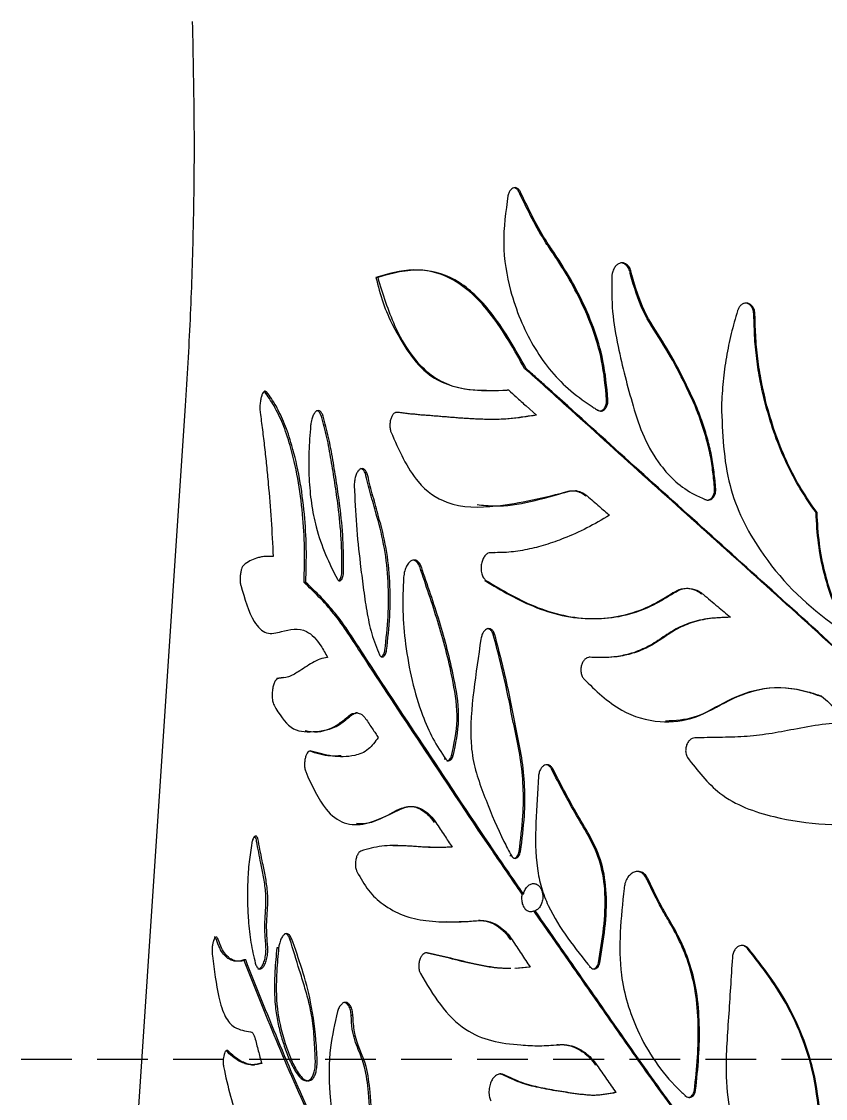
# Model space of a CAD drawing. Header units: millimetres. Extents: x 8 to 832, y 8 to 585.
# Drawn here: x 484.45 to 504.6, y 207.52 to 234.5 of the extents above; entities that cross this region are included whole.
import ezdxf

# ---------------------------------------------------------------- set-up
doc = ezdxf.new("R2010")
doc.units = ezdxf.units.MM
doc.linetypes.add('HIDDEN', pattern=[1.905, 1.27, -0.635])
doc.layers.add('HIDDEN', color=3, linetype='HIDDEN')
doc.layers.add('OUTLINE', color=7, linetype='Continuous', lineweight=25)

msp = doc.modelspace()

# ---------------------------------------------------------------- linework, layer by layer
at = {"layer": 'HIDDEN'}
msp.add_line((457.772, 208.512), (709.247, 208.512), dxfattribs=at)
at = {"layer": 'OUTLINE'}
for p, q in [((496.972, 230.189), (496.935, 230.189)), ((493.375, 228.093), (493.332, 228.093)), ((499.745, 228.16), (499.712, 228.16)), ((502.83, 227.161), (502.802, 227.161)), ((497.093, 225.813), (497.057, 225.813)), ((496.66, 225.267), (496.623, 225.267)), ((490.546, 225.222), (490.531, 225.231)), ((490.592, 225.222), (490.546, 225.222)), ((499.147, 225.025), (499.113, 225.025)), ((497.096, 224.871), (497.354, 224.64)), ((498.905, 224.758), (498.872, 224.758)), ((497.354, 224.64), (497.318, 224.64)), ((498.354, 222.745), (498.335, 222.745)), ((501.849, 222.791), (501.82, 222.791)), ((501.605, 222.517), (501.576, 222.517)), ((504.386, 222.2), (504.361, 222.2)), ((490.757, 221.096), (490.71, 221.096)), ((496.294, 221.199), (496.169, 221.195)), ((496.207, 221.195), (496.169, 221.195)), ((494.498, 220.75), (494.457, 220.75)), ((491.574, 220.452), (491.529, 220.452)), ((500.797, 220.189), (500.767, 220.189)), ((501.156, 220.302), (501.12, 220.302)), ((496.311, 219.141), (496.273, 219.141)), ((498.698, 218.576), (498.665, 218.576)), ((491.004, 218.073), (490.849, 218.048)), ((490.895, 218.048), (490.849, 218.048)), ((504.5, 217.601), (504.475, 217.601)), ((492.867, 217.18), (492.816, 217.18)), ((495.266, 216.105), (495.227, 216.105)), ((495.083, 216.022), (495.044, 216.022)), ((493.895, 214.749), (493.855, 214.749)), ((495.238, 213.821), (495.2, 213.821)), ((496.956, 213.714), (496.92, 213.714)), ((496.726, 213.602), (496.69, 213.602)), ((497.029, 212.645), (496.994, 212.645)), ((497.287, 212.223), (497.323, 212.223)), ((495.941, 211.98), (495.904, 211.98)), ((491.22, 211.516), (491.175, 211.516)), ((490.893, 211.299), (490.847, 211.299)), ((502.666, 211.282), (502.639, 211.282)), ((490.067, 210.997), (490.021, 210.997)), ((497.162, 210.81), (496.809, 210.777)), ((497.197, 210.81), (496.845, 210.777)), ((497.197, 210.81), (497.162, 210.81)), ((498.718, 210.801), (498.685, 210.801)), ((498.943, 210.923), (498.91, 210.923)), ((492.755, 209.598), (492.713, 209.598)), ((497.392, 208.845), (497.871, 208.869)), ((497.905, 208.869), (497.871, 208.869)), ((490.216, 208.368), (490.285, 208.368)), ((490.468, 208.4), (490.422, 208.4)), ((496.508, 208.116), (496.439, 208.134)), ((501.342, 207.729), (501.313, 207.729)), ((499.346, 207.671), (499.314, 207.671)), ((501.098, 207.582), (501.069, 207.582))]:
    msp.add_line(p, q, dxfattribs=at)
at = {"layer": 'OUTLINE', "flags": 128}
msp.add_lwpolyline([(488.552, 224.871), (487.285, 205.819), (486.766, 198.015), (486.111, 188.161)], dxfattribs=at)
at = {"layer": 'OUTLINE'}
for points, knots in [([(488.728, 234.501), (488.747, 233.618), (488.787, 231.852), (488.758, 229.362), (488.683, 227.035), (488.596, 225.592), (488.552, 224.871)], [0, 0, 0, 0, 0.274961, 0.550115, 0.775004, 1, 1, 1, 1]), ([(496.641, 230.139), (496.584, 229.739), (496.471, 228.937), (496.7, 227.596), (497.234, 226.325), (497.972, 225.397), (498.527, 225.009), (498.725, 224.871)], [0, 0, 0, 0, 0.18007, 0.361007, 0.607714, 0.860499, 1, 1, 1, 1]), ([(496.972, 230.189), (496.96, 230.217), (496.936, 230.273), (496.88, 230.326), (496.819, 230.345), (496.761, 230.332), (496.71, 230.291), (496.666, 230.226), (496.65, 230.169), (496.641, 230.139)], [0, 0, 0, 0, 0.1539121, 0.3082918, 0.4504283, 0.5819983, 0.7128233, 0.8497084, 1, 1, 1, 1]), ([(496.935, 230.189), (496.923, 230.217), (496.899, 230.272), (496.852, 230.321), (496.82, 230.328), (496.81, 230.33)], [0, 0, 0, 0, 0.405625, 0.81247, 1, 1, 1, 1]), ([(499.113, 225.025), (499.082, 225.355), (499.024, 225.984), (498.76, 226.846), (498.425, 227.613), (498.091, 228.197), (497.81, 228.64), (497.406, 229.218), (497.141, 229.764), (496.935, 230.189)], [0, 0, 0, 0, 0.161422, 0.308029, 0.454448, 0.60069, 0.673724, 0.746748, 1, 1, 1, 1]), ([(499.147, 225.025), (499.116, 225.355), (499.057, 225.985), (498.793, 226.848), (498.458, 227.617), (498.124, 228.201), (497.842, 228.645), (497.44, 229.221), (497.176, 229.766), (496.972, 230.189)], [0, 0, 0, 0, 0.1617006, 0.3085693, 0.4552501, 0.6017537, 0.674917, 0.7480715, 1, 1, 1, 1]), ([(497.057, 225.813), (496.794, 226.279), (496.265, 227.219), (495.278, 228.145), (494.236, 228.353), (493.641, 228.182), (493.332, 228.093)], [0, 0, 0, 0, 0.2633205, 0.5307637, 0.7569669, 1, 1, 1, 1]), ([(497.093, 225.813), (496.831, 226.278), (496.342, 227.142), (495.438, 228.061), (494.39, 228.373), (493.738, 228.193), (493.375, 228.093)], [0, 0, 0, 0, 0.2631691, 0.4890479, 0.7154835, 1, 1, 1, 1]), ([(499.745, 228.16), (499.736, 228.203), (499.72, 228.288), (499.657, 228.388), (499.576, 228.447), (499.492, 228.462), (499.412, 228.439), (499.342, 228.383), (499.285, 228.297), (499.252, 228.2), (499.245, 228.134), (499.242, 228.107)], [0, 0, 0, 0, 0.129797, 0.260016, 0.378766, 0.487341, 0.590051, 0.693323, 0.802525, 0.92025, 1, 1, 1, 1]), ([(499.712, 228.16), (499.704, 228.203), (499.687, 228.288), (499.624, 228.387), (499.547, 228.447), (499.493, 228.452), (499.469, 228.454)], [0, 0, 0, 0, 0.2746689, 0.5502281, 0.8018615, 1, 1, 1, 1]), ([(493.332, 228.093), (493.386, 227.875), (493.495, 227.433), (493.787, 226.813), (494.151, 226.166), (494.63, 225.63), (495.188, 225.364), (495.838, 225.241), (496.334, 225.257), (496.623, 225.267)], [0, 0, 0, 0, 0.108679, 0.220245, 0.373925, 0.532235, 0.66722, 0.806772, 1, 1, 1, 1]), ([(493.375, 228.093), (493.504, 227.676), (493.816, 226.671), (494.616, 225.544), (495.5, 225.264), (496.003, 225.27), (496.102, 225.271)], [0, 0, 0, 0, 0.252303, 0.608732, 0.923127, 1, 1, 1, 1]), ([(499.242, 228.107), (499.24, 227.814), (499.235, 227.221), (499.387, 226.391), (499.57, 225.609), (499.706, 225.117), (499.775, 224.871)], [0, 0, 0, 0, 0.259349, 0.525486, 0.762438, 1, 1, 1, 1]), ([(501.328, 224.874), (501.2, 225.154), (500.942, 225.715), (500.494, 226.498), (499.982, 227.229), (499.803, 227.847), (499.712, 228.16)], [0, 0, 0, 0, 0.248726, 0.499532, 0.746538, 1, 1, 1, 1]), ([(501.36, 224.871), (501.231, 225.151), (500.974, 225.713), (500.527, 226.497), (500.014, 227.229), (499.835, 227.847), (499.745, 228.16)], [0, 0, 0, 0, 0.248722, 0.499535, 0.746549, 1, 1, 1, 1]), ([(502.83, 227.161), (502.827, 227.197), (502.821, 227.27), (502.773, 227.363), (502.707, 227.427), (502.631, 227.453), (502.557, 227.447), (502.49, 227.411), (502.433, 227.351), (502.405, 227.294), (502.394, 227.261), (502.392, 227.257)], [0, 0, 0, 0, 0.140562, 0.281707, 0.413056, 0.531332, 0.642292, 0.750894, 0.863458, 0.983563, 1, 1, 1, 1]), ([(502.802, 227.161), (502.799, 227.197), (502.793, 227.27), (502.746, 227.364), (502.68, 227.425), (502.62, 227.451), (502.587, 227.447), (502.58, 227.446)], [0, 0, 0, 0, 0.248332, 0.497696, 0.730004, 0.939631, 1, 1, 1, 1]), ([(502.392, 227.257), (502.338, 227.067), (502.228, 226.685), (502.108, 226.093), (502.024, 225.486), (502.001, 225.077), (501.99, 224.871)], [0, 0, 0, 0, 0.24645, 0.493982, 0.746095, 1, 1, 1, 1]), ([(503.103, 224.874), (503.059, 225.057), (502.97, 225.422), (502.876, 225.988), (502.819, 226.57), (502.808, 226.963), (502.802, 227.161)], [0, 0, 0, 0, 0.246442, 0.494149, 0.74633, 1, 1, 1, 1]), ([(503.131, 224.871), (503.087, 225.054), (502.998, 225.42), (502.904, 225.987), (502.847, 226.569), (502.835, 226.963), (502.83, 227.161)], [0, 0, 0, 0, 0.246443, 0.494147, 0.746328, 1, 1, 1, 1]), ([(498.102, 224.874), (497.926, 225.033), (497.573, 225.35), (497.229, 225.658), (497.057, 225.813)], [0, 0, 0, 0, 0.499892, 1, 1, 1, 1]), ([(498.14, 224.871), (497.964, 225.03), (497.699, 225.269), (497.351, 225.58), (497.179, 225.735), (497.093, 225.813)], [0, 0, 0, 0, 0.499886, 0.74993, 1, 1, 1, 1]), ([(496.66, 225.267), (496.721, 225.211), (496.823, 225.117), (496.969, 224.985), (497.053, 224.909), (497.096, 224.871)], [0, 0, 0, 0, 0.4219368, 0.7109698, 1, 1, 1, 1]), ([(490.592, 225.222), (490.582, 225.231), (490.56, 225.25), (490.524, 225.233), (490.49, 225.187), (490.46, 225.111), (490.437, 225.01), (490.427, 224.925), (490.425, 224.878), (490.425, 224.871)], [0, 0, 0, 0, 0.1528863, 0.3062278, 0.4559439, 0.6135769, 0.7833463, 0.9671427, 1, 1, 1, 1]), ([(490.779, 224.874), (490.741, 224.936), (490.663, 225.06), (490.585, 225.168), (490.546, 225.222)], [0, 0, 0, 0, 0.499313, 1, 1, 1, 1]), ([(490.828, 224.871), (490.789, 224.933), (490.711, 225.059), (490.632, 225.168), (490.592, 225.222)], [0, 0, 0, 0, 0.499286, 1, 1, 1, 1]), ([(499.088, 224.874), (499.093, 224.888), (499.103, 224.916), (499.113, 224.967), (499.113, 225.004), (499.113, 225.025)], [0, 0, 0, 0, 0.290192, 0.589007, 1, 1, 1, 1]), ([(499.12, 224.871), (499.125, 224.885), (499.135, 224.913), (499.146, 224.965), (499.146, 225.003), (499.147, 225.025)], [0, 0, 0, 0, 0.282924, 0.574273, 1, 1, 1, 1]), ([(490.425, 224.871), (490.424, 224.847), (490.423, 224.799), (490.427, 224.745), (490.43, 224.716), (490.431, 224.709)], [0, 0, 0, 0, 0.419686, 0.85598, 1, 1, 1, 1]), ([(491.529, 220.452), (491.537, 220.739), (491.554, 221.319), (491.5, 222.199), (491.383, 223.078), (491.204, 223.83), (491, 224.446), (490.854, 224.73), (490.779, 224.874)], [0, 0, 0, 0, 0.162878, 0.329406, 0.514768, 0.706728, 0.851451, 1, 1, 1, 1]), ([(491.574, 220.452), (491.582, 220.739), (491.599, 221.319), (491.545, 222.199), (491.428, 223.079), (491.249, 223.831), (491.046, 224.445), (490.901, 224.728), (490.828, 224.871)], [0, 0, 0, 0, 0.1631547, 0.3299521, 0.5158867, 0.7084513, 0.8523504, 1, 1, 1, 1]), ([(492.008, 224.616), (491.996, 224.647), (491.972, 224.71), (491.919, 224.756), (491.862, 224.759), (491.807, 224.719), (491.759, 224.644), (491.719, 224.534), (491.701, 224.439), (491.695, 224.384), (491.694, 224.377)], [0, 0, 0, 0, 0.141692, 0.283861, 0.419757, 0.546416, 0.682953, 0.820005, 0.977381, 1, 1, 1, 1]), ([(491.964, 224.616), (491.951, 224.647), (491.927, 224.708), (491.882, 224.754), (491.853, 224.751), (491.843, 224.751)], [0, 0, 0, 0, 0.399828, 0.800985, 1, 1, 1, 1]), ([(520.273, 204.1), (520.258, 204.118), (519.397, 205.177), (516.505, 207.996), (511.637, 212.464), (506.495, 217.319), (501.887, 221.463), (499.371, 223.73), (498.102, 224.874)], [0, 0, 0, 0, 0.002136, 0.125581, 0.371571, 0.617597, 0.807046, 1, 1, 1, 1]), ([(522.765, 201.035), (521.937, 202.092), (520.282, 204.205), (516.539, 208.031), (511.63, 212.462), (506.51, 217.328), (501.912, 221.466), (499.405, 223.729), (498.14, 224.871)], [0, 0, 0, 0, 0.110171, 0.220382, 0.439998, 0.659647, 0.828272, 1, 1, 1, 1]), ([(498.725, 224.871), (498.755, 224.852), (498.815, 224.814), (498.875, 224.777), (498.905, 224.758)], [0, 0, 0, 0, 0.499995, 1, 1, 1, 1]), ([(498.905, 224.758), (498.922, 224.752), (498.956, 224.738), (499.012, 224.748), (499.062, 224.78), (499.098, 224.825), (499.114, 224.859), (499.12, 224.871)], [0, 0, 0, 0, 0.218115, 0.436467, 0.650646, 0.871065, 1, 1, 1, 1]), ([(498.942, 224.746), (498.954, 224.747), (498.984, 224.749), (499.029, 224.781), (499.066, 224.826), (499.082, 224.861), (499.088, 224.874)], [0, 0, 0, 0, 0.20251, 0.500771, 0.807511, 1, 1, 1, 1]), ([(499.775, 224.871), (499.858, 224.606), (500.029, 224.068), (500.407, 223.435), (500.837, 222.949), (501.238, 222.681), (501.507, 222.561), (501.605, 222.517)], [0, 0, 0, 0, 0.249382, 0.50761, 0.693883, 0.887548, 1, 1, 1, 1]), ([(501.82, 222.791), (501.807, 222.933), (501.78, 223.217), (501.716, 223.641), (501.614, 224.055), (501.487, 224.469), (501.382, 224.737), (501.328, 224.874)], [0, 0, 0, 0, 0.194743, 0.390021, 0.588508, 0.788259, 1, 1, 1, 1]), ([(501.849, 222.791), (501.836, 222.933), (501.809, 223.217), (501.745, 223.641), (501.644, 224.055), (501.517, 224.468), (501.413, 224.734), (501.36, 224.871)], [0, 0, 0, 0, 0.19511, 0.390759, 0.589612, 0.789729, 1, 1, 1, 1]), ([(501.99, 224.871), (502.015, 224.189), (502.063, 222.871), (503.041, 220.946), (504.193, 219.8), (505.054, 219.223), (505.216, 219.114)], [0, 0, 0, 0, 0.274945, 0.530984, 0.911769, 1, 1, 1, 1]), ([(504.361, 222.2), (504.225, 222.394), (503.951, 222.786), (503.611, 223.437), (503.319, 224.132), (503.175, 224.626), (503.103, 224.874)], [0, 0, 0, 0, 0.244925, 0.491575, 0.744582, 1, 1, 1, 1]), ([(504.386, 222.2), (504.25, 222.394), (503.977, 222.785), (503.638, 223.436), (503.346, 224.129), (503.203, 224.623), (503.131, 224.871)], [0, 0, 0, 0, 0.244945, 0.491605, 0.744603, 1, 1, 1, 1]), ([(490.431, 224.709), (490.45, 224.565), (490.488, 224.275), (490.541, 223.831), (490.59, 223.379), (490.647, 222.779), (490.709, 222.022), (490.741, 221.405), (490.757, 221.096)], [0, 0, 0, 0, 0.127069, 0.254276, 0.381344, 0.508546, 0.753804, 1, 1, 1, 1]), ([(492.479, 220.706), (492.478, 220.985), (492.475, 221.55), (492.396, 222.291), (492.303, 222.946), (492.209, 223.521), (492.108, 224.095), (492.012, 224.441), (491.964, 224.616)], [0, 0, 0, 0, 0.197919, 0.400487, 0.548904, 0.697649, 0.847982, 1, 1, 1, 1]), ([(492.522, 220.706), (492.521, 220.985), (492.519, 221.55), (492.44, 222.291), (492.347, 222.946), (492.253, 223.521), (492.152, 224.095), (492.056, 224.441), (492.008, 224.616)], [0, 0, 0, 0, 0.197964, 0.400565, 0.548966, 0.697693, 0.848006, 1, 1, 1, 1]), ([(493.86, 224.711), (493.843, 224.71), (493.811, 224.709), (493.764, 224.669), (493.724, 224.605), (493.694, 224.519), (493.679, 224.418), (493.68, 224.312), (493.697, 224.251), (493.705, 224.222)], [0, 0, 0, 0, 0.130383, 0.26069, 0.393821, 0.535073, 0.68763, 0.848136, 1, 1, 1, 1]), ([(497.318, 224.64), (497.089, 224.603), (496.629, 224.529), (495.992, 224.532), (495.4, 224.565), (494.852, 224.615), (494.321, 224.652), (493.986, 224.692), (493.818, 224.711)], [0, 0, 0, 0, 0.178101, 0.357508, 0.517728, 0.678151, 0.839001, 1, 1, 1, 1]), ([(497.354, 224.64), (497.125, 224.603), (496.665, 224.529), (496.029, 224.532), (495.438, 224.565), (494.891, 224.616), (494.362, 224.652), (494.027, 224.692), (493.86, 224.711)], [0, 0, 0, 0, 0.1783825, 0.358079, 0.5181568, 0.678438, 0.839145, 1, 1, 1, 1]), ([(491.694, 224.377), (491.677, 224.158), (491.642, 223.714), (491.649, 223.056), (491.706, 222.417), (491.839, 221.767), (492.06, 221.133), (492.263, 220.734), (492.365, 220.533)], [0, 0, 0, 0, 0.145552, 0.295141, 0.440815, 0.591966, 0.793825, 1, 1, 1, 1]), ([(493.705, 224.222), (493.907, 223.764), (494.26, 222.964), (495.201, 222.311), (496.484, 222.324), (497.562, 222.584), (498.185, 222.735)], [0, 0, 0, 0, 0.233901, 0.408679, 0.658233, 1, 1, 1, 1]), ([(493.125, 223.123), (493.115, 223.157), (493.094, 223.224), (493.043, 223.287), (492.986, 223.308), (492.929, 223.29), (492.877, 223.238), (492.833, 223.155), (492.801, 223.046), (492.788, 222.945), (492.788, 222.885), (492.788, 222.867)], [0, 0, 0, 0, 0.124115, 0.248647, 0.363066, 0.471558, 0.579634, 0.692692, 0.814469, 0.944647, 1, 1, 1, 1]), ([(493.082, 223.123), (493.072, 223.157), (493.051, 223.225), (493, 223.283), (492.961, 223.308), (492.942, 223.302), (492.942, 223.302)], [0, 0, 0, 0, 0.341434, 0.683978, 0.999123, 1, 1, 1, 1]), ([(493.556, 218.752), (493.588, 219.034), (493.652, 219.607), (493.652, 220.472), (493.559, 221.325), (493.384, 222.018), (493.212, 222.606), (493.125, 222.951), (493.082, 223.123)], [0, 0, 0, 0, 0.180995, 0.36677, 0.551893, 0.744609, 0.872305, 1, 1, 1, 1]), ([(493.598, 218.752), (493.629, 219.034), (493.693, 219.607), (493.694, 220.473), (493.601, 221.326), (493.425, 222.019), (493.255, 222.607), (493.168, 222.951), (493.125, 223.123)], [0, 0, 0, 0, 0.181031, 0.366826, 0.552269, 0.745318, 0.872659, 1, 1, 1, 1]), ([(492.788, 222.867), (492.803, 222.54), (492.832, 221.884), (492.923, 221.046), (493.01, 220.328), (493.097, 219.733), (493.215, 219.144), (493.35, 218.808), (493.419, 218.638)], [0, 0, 0, 0, 0.217957, 0.437468, 0.575596, 0.713919, 0.854958, 1, 1, 1, 1]), ([(495.865, 222.399), (496.012, 222.384), (496.717, 222.31), (497.517, 222.547), (498.15, 222.735)], [0, 0, 0, 0, 0.2081771, 1, 1, 1, 1]), ([(498.15, 222.735), (498.171, 222.739), (498.214, 222.748), (498.292, 222.75), (498.382, 222.736), (498.488, 222.695), (498.553, 222.645), (498.588, 222.619)], [0, 0, 0, 0, 0.139617, 0.280745, 0.505625, 0.736967, 1, 1, 1, 1]), ([(498.185, 222.735), (498.206, 222.739), (498.249, 222.748), (498.326, 222.75), (498.417, 222.736), (498.522, 222.695), (498.587, 222.645), (498.622, 222.619)], [0, 0, 0, 0, 0.139823, 0.281168, 0.505697, 0.736679, 1, 1, 1, 1]), ([(498.622, 222.619), (498.674, 222.574), (498.777, 222.484), (498.923, 222.358), (499.059, 222.241), (499.144, 222.169), (499.186, 222.133)], [0, 0, 0, 0, 0.277962, 0.555929, 0.777959, 1, 1, 1, 1]), ([(501.605, 222.517), (501.625, 222.513), (501.664, 222.505), (501.724, 222.524), (501.777, 222.565), (501.818, 222.626), (501.847, 222.704), (501.848, 222.762), (501.849, 222.791)], [0, 0, 0, 0, 0.157367, 0.314845, 0.470732, 0.633312, 0.808507, 1, 1, 1, 1]), ([(501.641, 222.512), (501.659, 222.516), (501.697, 222.524), (501.748, 222.566), (501.79, 222.626), (501.818, 222.705), (501.819, 222.762), (501.82, 222.791)], [0, 0, 0, 0, 0.170918, 0.360137, 0.557326, 0.769533, 1, 1, 1, 1]), ([(499.186, 222.133), (498.996, 222.023), (498.617, 221.804), (498.08, 221.564), (497.58, 221.386), (497.118, 221.268), (496.657, 221.196), (496.357, 221.196), (496.207, 221.195)], [0, 0, 0, 0, 0.188394, 0.378026, 0.531116, 0.685051, 0.841941, 1, 1, 1, 1]), ([(505.193, 219.114), (505.127, 219.237), (504.994, 219.482), (504.824, 219.869), (504.678, 220.269), (504.532, 220.785), (504.404, 221.427), (504.375, 221.941), (504.361, 222.2)], [0, 0, 0, 0, 0.132531, 0.265603, 0.398164, 0.531451, 0.763907, 1, 1, 1, 1]), ([(505.216, 219.114), (505.15, 219.237), (505.018, 219.483), (504.848, 219.869), (504.702, 220.27), (504.556, 220.785), (504.429, 221.428), (504.4, 221.941), (504.386, 222.2)], [0, 0, 0, 0, 0.132555, 0.265652, 0.398242, 0.531553, 0.763964, 1, 1, 1, 1]), ([(490.757, 221.096), (490.721, 221.099), (490.649, 221.106), (490.544, 221.101), (490.44, 221.086), (490.316, 221.053), (490.174, 220.994), (490.069, 220.922), (490.017, 220.886)], [0, 0, 0, 0, 0.136681, 0.273586, 0.41027, 0.547188, 0.773058, 1, 1, 1, 1]), ([(490.71, 221.096), (490.675, 221.1), (490.633, 221.105), (490.592, 221.103), (490.587, 221.103)], [0, 0, 0, 0, 0.862141, 1, 1, 1, 1]), ([(494.498, 220.75), (494.485, 220.795), (494.461, 220.885), (494.394, 220.976), (494.315, 221.018), (494.235, 221.008), (494.16, 220.955), (494.096, 220.864), (494.045, 220.735), (494.031, 220.633), (494.024, 220.579)], [0, 0, 0, 0, 0.132334, 0.265051, 0.387759, 0.503072, 0.616133, 0.732982, 0.857472, 1, 1, 1, 1]), ([(494.457, 220.75), (494.445, 220.795), (494.421, 220.884), (494.356, 220.976), (494.304, 220.996), (494.28, 221.006)], [0, 0, 0, 0, 0.353017, 0.707019, 1, 1, 1, 1]), ([(496.207, 221.195), (496.184, 221.192), (496.137, 221.187), (496.072, 221.134), (496.018, 221.055), (495.979, 220.948), (495.962, 220.825), (495.972, 220.697), (496.009, 220.586), (496.055, 220.527), (496.083, 220.506), (496.089, 220.502)], [0, 0, 0, 0, 0.10889, 0.217688, 0.32938, 0.449074, 0.577672, 0.711665, 0.845549, 0.971073, 1, 1, 1, 1]), ([(490.017, 220.886), (490.007, 220.875), (489.987, 220.853), (489.961, 220.785), (489.94, 220.698), (489.928, 220.596), (489.927, 220.49), (489.935, 220.419), (489.942, 220.387), (489.943, 220.383)], [0, 0, 0, 0, 0.149539, 0.298833, 0.455178, 0.621242, 0.795171, 0.970497, 1, 1, 1, 1]), ([(492.365, 220.533), (492.373, 220.521), (492.388, 220.498), (492.417, 220.488), (492.447, 220.497), (492.474, 220.525), (492.498, 220.57), (492.515, 220.629), (492.521, 220.677), (492.522, 220.703), (492.522, 220.706)], [0, 0, 0, 0, 0.13724, 0.27468, 0.407713, 0.539424, 0.676275, 0.821608, 0.97994, 1, 1, 1, 1]), ([(492.398, 220.499), (492.4, 220.499), (492.411, 220.502), (492.431, 220.527), (492.455, 220.57), (492.472, 220.63), (492.478, 220.677), (492.479, 220.703), (492.479, 220.706)], [0, 0, 0, 0, 0.036987, 0.251829, 0.4749, 0.711522, 0.968979, 1, 1, 1, 1]), ([(495.227, 216.105), (495.291, 216.406), (495.422, 217.026), (495.242, 218.161), (494.922, 219.404), (494.613, 220.299), (494.457, 220.75)], [0, 0, 0, 0, 0.179307, 0.368892, 0.68199, 1, 1, 1, 1]), ([(495.266, 216.105), (495.33, 216.407), (495.461, 217.027), (495.281, 218.162), (494.962, 219.405), (494.653, 220.299), (494.498, 220.75)], [0, 0, 0, 0, 0.179599, 0.369321, 0.682219, 1, 1, 1, 1]), ([(496.994, 212.645), (496.742, 213.011), (495.861, 214.289), (494.503, 216.344), (493.207, 218.285), (492.276, 219.741), (491.78, 220.213), (491.529, 220.452)], [0, 0, 0, 0, 0.124335, 0.4341955, 0.7137088, 0.8552558, 1, 1, 1, 1]), ([(497.029, 212.645), (496.776, 213.014), (495.894, 214.296), (494.538, 216.352), (493.245, 218.291), (492.318, 219.742), (491.824, 220.214), (491.574, 220.452)], [0, 0, 0, 0, 0.125342, 0.435517, 0.714379, 0.855593, 1, 1, 1, 1]), ([(494.024, 220.579), (494.012, 220.298), (493.989, 219.73), (494.07, 218.858), (494.225, 217.972), (494.462, 217.182), (494.748, 216.521), (494.971, 216.19), (495.083, 216.022)], [0, 0, 0, 0, 0.161171, 0.325924, 0.514647, 0.70803, 0.852517, 1, 1, 1, 1]), ([(496.051, 220.502), (496.476, 220.25), (497.328, 219.743), (498.784, 219.434), (499.994, 219.708), (500.604, 220.088), (500.767, 220.189)], [0, 0, 0, 0, 0.3116984, 0.6253786, 0.9005048, 1, 1, 1, 1]), ([(496.089, 220.502), (496.512, 220.25), (497.362, 219.745), (498.813, 219.434), (500.021, 219.706), (500.633, 220.086), (500.797, 220.189)], [0, 0, 0, 0, 0.311163, 0.624298, 0.899036, 1, 1, 1, 1]), ([(489.943, 220.383), (490.042, 220.045), (490.203, 219.494), (490.583, 219.121), (491.03, 219.233), (491.52, 219.361), (491.909, 218.959), (492.065, 218.673), (492.119, 218.573)], [0, 0, 0, 0, 0.238817, 0.389823, 0.541685, 0.777881, 0.922286, 1, 1, 1, 1]), ([(500.767, 220.189), (500.84, 220.229), (500.988, 220.309), (501.23, 220.306), (501.4, 220.233), (501.482, 220.169), (501.5, 220.155)], [0, 0, 0, 0, 0.3073633, 0.6150214, 0.9175225, 1, 1, 1, 1]), ([(500.797, 220.189), (500.871, 220.229), (501.018, 220.309), (501.259, 220.306), (501.429, 220.234), (501.511, 220.169), (501.529, 220.155)], [0, 0, 0, 0, 0.306943, 0.61419, 0.916194, 1, 1, 1, 1]), ([(501.529, 220.155), (501.59, 220.103), (501.712, 220), (501.888, 219.852), (502.055, 219.711), (502.161, 219.622), (502.214, 219.577)], [0, 0, 0, 0, 0.269233, 0.538464, 0.769227, 1, 1, 1, 1]), ([(502.186, 219.577), (502.02, 219.572), (501.687, 219.561), (501.223, 219.461), (500.806, 219.273), (500.443, 219.019), (500.074, 218.792), (499.686, 218.651), (499.211, 218.556), (498.874, 218.568), (498.665, 218.576)], [0, 0, 0, 0, 0.131118, 0.262464, 0.373661, 0.484547, 0.59549, 0.70662, 0.817646, 1, 1, 1, 1]), ([(502.214, 219.577), (502.048, 219.572), (501.715, 219.561), (501.251, 219.46), (500.834, 219.272), (500.473, 219.018), (500.104, 218.791), (499.716, 218.651), (499.242, 218.556), (498.907, 218.568), (498.698, 218.576)], [0, 0, 0, 0, 0.131309, 0.262847, 0.374105, 0.485047, 0.596054, 0.707244, 0.818329, 1, 1, 1, 1]), ([(496.311, 219.141), (496.3, 219.169), (496.279, 219.225), (496.225, 219.278), (496.165, 219.299), (496.105, 219.286), (496.05, 219.245), (496.004, 219.179), (495.975, 219.103), (495.966, 219.05), (495.963, 219.029)], [0, 0, 0, 0, 0.137801, 0.275899, 0.406248, 0.528855, 0.650128, 0.775477, 0.910724, 1, 1, 1, 1]), ([(496.273, 219.141), (496.263, 219.169), (496.241, 219.225), (496.188, 219.276), (496.145, 219.298), (496.123, 219.293), (496.122, 219.292)], [0, 0, 0, 0, 0.332121, 0.664938, 0.979495, 1, 1, 1, 1]), ([(496.92, 213.714), (496.958, 214.01), (497.059, 214.791), (497.011, 215.828), (496.84, 216.619), (496.726, 217.181), (496.571, 218), (496.394, 218.68), (496.273, 219.141)], [0, 0, 0, 0, 0.157264, 0.41521, 0.541665, 0.604865, 0.731266, 1, 1, 1, 1]), ([(496.956, 213.714), (496.994, 214.01), (497.095, 214.791), (497.047, 215.83), (496.876, 216.623), (496.762, 217.186), (496.608, 218.004), (496.431, 218.682), (496.311, 219.141)], [0, 0, 0, 0, 0.1572853, 0.4156546, 0.5423916, 0.6057321, 0.7324154, 1, 1, 1, 1]), ([(495.963, 219.029), (495.899, 218.602), (495.771, 217.744), (495.667, 216.644), (495.793, 215.808), (495.954, 215.354), (496.191, 214.732), (496.426, 214.166), (496.662, 213.722), (496.726, 213.602)], [0, 0, 0, 0, 0.218794, 0.43903, 0.546599, 0.653763, 0.707119, 0.920731, 1, 1, 1, 1]), ([(492.119, 218.573), (492.055, 218.562), (491.926, 218.539), (491.74, 218.442), (491.559, 218.326), (491.359, 218.193), (491.134, 218.065), (490.975, 218.054), (490.895, 218.048)], [0, 0, 0, 0, 0.144958, 0.292158, 0.436764, 0.581392, 0.788461, 1, 1, 1, 1]), ([(493.419, 218.638), (493.427, 218.624), (493.443, 218.597), (493.476, 218.58), (493.51, 218.585), (493.542, 218.609), (493.569, 218.65), (493.588, 218.7), (493.595, 218.736), (493.598, 218.752)], [0, 0, 0, 0, 0.151764, 0.303891, 0.44763, 0.587303, 0.73152, 0.884172, 1, 1, 1, 1]), ([(493.482, 218.599), (493.488, 218.602), (493.505, 218.613), (493.528, 218.651), (493.547, 218.7), (493.553, 218.736), (493.556, 218.752)], [0, 0, 0, 0, 0.157632, 0.453022, 0.765364, 1, 1, 1, 1]), ([(498.698, 218.576), (498.676, 218.574), (498.631, 218.571), (498.568, 218.529), (498.516, 218.463), (498.479, 218.376), (498.463, 218.273), (498.472, 218.168), (498.5, 218.089), (498.526, 218.052), (498.534, 218.041)], [0, 0, 0, 0, 0.122352, 0.244638, 0.369487, 0.500815, 0.640516, 0.786132, 0.933175, 1, 1, 1, 1]), ([(490.895, 218.048), (490.88, 218.045), (490.851, 218.04), (490.808, 217.987), (490.771, 217.906), (490.742, 217.797), (490.728, 217.672), (490.73, 217.545), (490.748, 217.44), (490.769, 217.394), (490.777, 217.374)], [0, 0, 0, 0, 0.11504, 0.229783, 0.352992, 0.484858, 0.617111, 0.758356, 0.899435, 1, 1, 1, 1]), ([(498.534, 218.041), (498.837, 217.746), (499.393, 217.202), (500.394, 216.906), (501.346, 217.01), (502.168, 217.521), (503.11, 217.872), (503.923, 217.802), (504.387, 217.641), (504.5, 217.601)], [0, 0, 0, 0, 0.196878, 0.362374, 0.503379, 0.643398, 0.783651, 0.947076, 1, 1, 1, 1]), ([(500.591, 216.986), (500.832, 216.997), (501.369, 217.021), (502.143, 217.529), (503.088, 217.871), (503.901, 217.801), (504.363, 217.64), (504.475, 217.601)], [0, 0, 0, 0, 0.187753, 0.417284, 0.647237, 0.914428, 1, 1, 1, 1]), ([(504.5, 217.601), (504.564, 217.544), (504.692, 217.431), (504.878, 217.264), (505.058, 217.101), (505.174, 216.995), (505.232, 216.942)], [0, 0, 0, 0, 0.261792, 0.523582, 0.761786, 1, 1, 1, 1]), ([(490.777, 217.374), (490.91, 217.156), (491.177, 216.715), (491.765, 216.699), (492.279, 216.761), (492.585, 217.017), (492.668, 217.086)], [0, 0, 0, 0, 0.283371, 0.570954, 0.882895, 1, 1, 1, 1]), ([(492.625, 217.086), (492.665, 217.122), (492.73, 217.179), (492.798, 217.172), (492.824, 217.17)], [0, 0, 0, 0, 0.621584, 1, 1, 1, 1]), ([(492.668, 217.086), (492.708, 217.119), (492.788, 217.185), (492.916, 217.183), (493.012, 217.121), (493.059, 217.057), (493.074, 217.037)], [0, 0, 0, 0, 0.291724, 0.583834, 0.869583, 1, 1, 1, 1]), ([(491.558, 216.745), (491.609, 216.733), (491.858, 216.674), (492.237, 216.766), (492.542, 217.018), (492.625, 217.086)], [0, 0, 0, 0, 0.156949, 0.770869, 1, 1, 1, 1]), ([(493.074, 217.037), (493.103, 216.995), (493.16, 216.909), (493.241, 216.788), (493.318, 216.674), (493.367, 216.602), (493.391, 216.566)], [0, 0, 0, 0, 0.272609, 0.545212, 0.772604, 1, 1, 1, 1]), ([(505.232, 216.942), (504.992, 216.93), (504.51, 216.907), (503.829, 216.773), (503.178, 216.649), (502.553, 216.579), (501.935, 216.567), (501.529, 216.561), (501.327, 216.557)], [0, 0, 0, 0, 0.176935, 0.355563, 0.515524, 0.675956, 0.837889, 1, 1, 1, 1]), ([(493.391, 216.566), (493.311, 216.46), (493.129, 216.218), (492.715, 216.073), (492.226, 216.08), (491.884, 216.178), (491.71, 216.227)], [0, 0, 0, 0, 0.150178, 0.343273, 0.667887, 1, 1, 1, 1]), ([(501.327, 216.557), (501.302, 216.554), (501.253, 216.546), (501.187, 216.497), (501.134, 216.426), (501.099, 216.334), (501.089, 216.23), (501.103, 216.136), (501.128, 216.086), (501.137, 216.066)], [0, 0, 0, 0, 0.137564, 0.274958, 0.417281, 0.567736, 0.726751, 0.890971, 1, 1, 1, 1]), ([(491.71, 216.227), (491.696, 216.229), (491.669, 216.233), (491.627, 216.2), (491.59, 216.143), (491.561, 216.061), (491.543, 215.963), (491.54, 215.857), (491.551, 215.77), (491.566, 215.727), (491.571, 215.712)], [0, 0, 0, 0, 0.1202287, 0.2403958, 0.3630082, 0.4916894, 0.6276833, 0.770478, 0.9164804, 1, 1, 1, 1]), ([(492.457, 216.109), (492.369, 216.104), (492.087, 216.086), (491.837, 216.17), (491.666, 216.227)], [0, 0, 0, 0, 0.312913, 1, 1, 1, 1]), ([(495.083, 216.022), (495.094, 216.011), (495.114, 215.989), (495.152, 215.98), (495.19, 215.991), (495.225, 216.022), (495.25, 216.062), (495.261, 216.093), (495.266, 216.105)], [0, 0, 0, 0, 0.177936, 0.356116, 0.529112, 0.701199, 0.878602, 1, 1, 1, 1]), ([(495.11, 215.985), (495.111, 215.984), (495.125, 215.98), (495.152, 215.993), (495.186, 216.021), (495.212, 216.062), (495.223, 216.093), (495.227, 216.105)], [0, 0, 0, 0, 0.027946, 0.289765, 0.550205, 0.81851, 1, 1, 1, 1]), ([(497.765, 215.779), (497.75, 215.802), (497.72, 215.848), (497.656, 215.883), (497.59, 215.886), (497.527, 215.857), (497.472, 215.801), (497.43, 215.722), (497.41, 215.647), (497.406, 215.6), (497.404, 215.587)], [0, 0, 0, 0, 0.1385074, 0.2773059, 0.4088388, 0.5352905, 0.6639317, 0.7984988, 0.9437061, 1, 1, 1, 1]), ([(497.73, 215.779), (497.715, 215.802), (497.685, 215.847), (497.631, 215.881), (497.597, 215.88), (497.586, 215.879)], [0, 0, 0, 0, 0.4018, 0.80446, 1, 1, 1, 1]), ([(501.137, 216.066), (501.391, 215.74), (501.967, 214.999), (503.633, 214.416), (505.44, 214.302), (506.765, 214.564), (507.191, 214.648)], [0, 0, 0, 0, 0.182413, 0.414121, 0.811666, 1, 1, 1, 1]), ([(491.571, 215.712), (491.725, 215.365), (491.982, 214.788), (492.526, 214.366), (493.151, 214.377), (493.618, 214.61), (493.895, 214.749)], [0, 0, 0, 0, 0.303489, 0.504556, 0.705194, 1, 1, 1, 1]), ([(497.404, 215.587), (497.379, 215.205), (497.328, 214.437), (497.325, 213.49), (497.466, 212.794), (497.708, 212.19), (498.13, 211.523), (498.521, 211.043), (498.718, 210.801)], [0, 0, 0, 0, 0.207418, 0.416777, 0.508509, 0.603861, 0.800299, 1, 1, 1, 1]), ([(498.91, 210.923), (499.005, 211.503), (499.142, 212.345), (498.946, 213.669), (498.334, 214.611), (497.932, 215.388), (497.73, 215.779)], [0, 0, 0, 0, 0.317344, 0.459931, 0.728682, 1, 1, 1, 1]), ([(498.943, 210.923), (499.037, 211.503), (499.175, 212.344), (498.979, 213.668), (498.368, 214.611), (497.967, 215.388), (497.765, 215.779)], [0, 0, 0, 0, 0.317252, 0.460008, 0.728721, 1, 1, 1, 1]), ([(492.843, 214.418), (492.905, 214.413), (493.226, 214.39), (493.574, 214.589), (493.855, 214.749)], [0, 0, 0, 0, 0.1928225, 1, 1, 1, 1]), ([(493.855, 214.749), (493.96, 214.792), (494.17, 214.877), (494.49, 214.773), (494.691, 214.586), (494.782, 214.454), (494.794, 214.437)], [0, 0, 0, 0, 0.3174, 0.63494, 0.951221, 1, 1, 1, 1]), ([(493.895, 214.749), (494, 214.792), (494.209, 214.877), (494.529, 214.774), (494.729, 214.587), (494.821, 214.455), (494.833, 214.437)], [0, 0, 0, 0, 0.3168874, 0.6339164, 0.9496819, 1, 1, 1, 1]), ([(494.833, 214.437), (494.869, 214.383), (494.941, 214.274), (495.044, 214.117), (495.143, 213.967), (495.207, 213.87), (495.238, 213.821)], [0, 0, 0, 0, 0.2667586, 0.5335139, 0.7667499, 1, 1, 1, 1]), ([(490.388, 213.965), (490.384, 213.989), (490.375, 214.037), (490.35, 214.083), (490.321, 214.102), (490.291, 214.092), (490.263, 214.058), (490.238, 214.002), (490.226, 213.951), (490.22, 213.924)], [0, 0, 0, 0, 0.150117, 0.300581, 0.441841, 0.574684, 0.706681, 0.842342, 1, 1, 1, 1]), ([(490.342, 213.965), (490.338, 213.989), (490.329, 214.036), (490.311, 214.075), (490.299, 214.082), (490.297, 214.083)], [0, 0, 0, 0, 0.458663, 0.918334, 1, 1, 1, 1]), ([(490.572, 211.363), (490.562, 211.485), (490.544, 211.698), (490.548, 212.019), (490.571, 212.278), (490.578, 212.511), (490.568, 212.71), (490.546, 212.899), (490.517, 213.079), (490.483, 213.251), (490.42, 213.54), (490.376, 213.782), (490.342, 213.965)], [0, 0, 0, 0, 0.1364397, 0.2376781, 0.3385623, 0.4108296, 0.4831407, 0.5553504, 0.627485, 0.69958, 0.7716519, 1, 1, 1, 1]), ([(490.617, 211.363), (490.607, 211.485), (490.59, 211.699), (490.594, 212.02), (490.617, 212.28), (490.624, 212.513), (490.614, 212.711), (490.592, 212.9), (490.563, 213.079), (490.529, 213.252), (490.465, 213.541), (490.422, 213.782), (490.388, 213.965)], [0, 0, 0, 0, 0.1366287, 0.2381994, 0.3394098, 0.4115879, 0.4838024, 0.5559194, 0.6279611, 0.6999606, 0.771942, 1, 1, 1, 1]), ([(490.22, 213.924), (490.196, 213.766), (490.147, 213.445), (490.114, 212.95), (490.108, 212.458), (490.133, 211.947), (490.192, 211.416), (490.269, 211.083), (490.308, 210.914)], [0, 0, 0, 0, 0.1514823, 0.3077787, 0.4590984, 0.613783, 0.804066, 1, 1, 1, 1]), ([(492.955, 213.721), (492.938, 213.711), (492.905, 213.691), (492.863, 213.624), (492.832, 213.539), (492.815, 213.437), (492.817, 213.332), (492.833, 213.254), (492.849, 213.217), (492.854, 213.207)], [0, 0, 0, 0, 0.146825, 0.293502, 0.444622, 0.602732, 0.767639, 0.933819, 1, 1, 1, 1]), ([(495.238, 213.821), (495.132, 213.816), (494.921, 213.806), (494.509, 213.821), (494.025, 213.857), (493.471, 213.87), (493.128, 213.771), (492.955, 213.721)], [0, 0, 0, 0, 0.1291011, 0.2584842, 0.5166054, 0.7568768, 1, 1, 1, 1]), ([(495.2, 213.821), (495.094, 213.816), (494.882, 213.806), (494.471, 213.819), (494.093, 213.859), (493.828, 213.851), (493.755, 213.849)], [0, 0, 0, 0, 0.209674, 0.419804, 0.839022, 1, 1, 1, 1]), ([(496.726, 213.602), (496.736, 213.587), (496.757, 213.558), (496.798, 213.537), (496.841, 213.538), (496.882, 213.56), (496.917, 213.599), (496.944, 213.652), (496.952, 213.693), (496.956, 213.714)], [0, 0, 0, 0, 0.146955, 0.294184, 0.434523, 0.57044, 0.709167, 0.854071, 1, 1, 1, 1]), ([(496.78, 213.541), (496.789, 213.541), (496.811, 213.539), (496.846, 213.56), (496.881, 213.599), (496.908, 213.652), (496.916, 213.693), (496.92, 213.714)], [0, 0, 0, 0, 0.128127, 0.33828, 0.552676, 0.776353, 1, 1, 1, 1]), ([(492.854, 213.207), (492.947, 213.043), (493.135, 212.711), (493.53, 212.349), (494.012, 212.089), (494.598, 211.957), (495.242, 211.939), (495.708, 211.966), (495.941, 211.98)], [0, 0, 0, 0, 0.134725, 0.27369, 0.443028, 0.61715, 0.80801, 1, 1, 1, 1]), ([(500.169, 212.984), (500.149, 213.026), (500.11, 213.108), (500.014, 213.187), (499.907, 213.219), (499.8, 213.2), (499.703, 213.139), (499.622, 213.039), (499.568, 212.916), (499.556, 212.826), (499.551, 212.785)], [0, 0, 0, 0, 0.132949, 0.266169, 0.392135, 0.512761, 0.632406, 0.756156, 0.887037, 1, 1, 1, 1]), ([(500.138, 212.984), (500.118, 213.026), (500.079, 213.109), (499.983, 213.184), (499.906, 213.217), (499.867, 213.209), (499.863, 213.209)], [0, 0, 0, 0, 0.328983, 0.658604, 0.970666, 1, 1, 1, 1]), ([(497.029, 212.645), (497.033, 212.659), (497.046, 212.709), (497.084, 212.79), (497.153, 212.866), (497.234, 212.908), (497.318, 212.909), (497.397, 212.872), (497.461, 212.799), (497.503, 212.698), (497.518, 212.582), (497.504, 212.463), (497.462, 212.354), (497.4, 212.268), (497.348, 212.238), (497.323, 212.223)], [0, 0, 0, 0, 0.028428, 0.109918, 0.191267, 0.272471, 0.353572, 0.434633, 0.515723, 0.596912, 0.678233, 0.759702, 0.841249, 0.922755, 1, 1, 1, 1]), ([(501.313, 207.729), (501.343, 208.004), (501.402, 208.554), (501.42, 209.384), (501.359, 210.161), (501.195, 210.861), (500.955, 211.469), (500.696, 211.926), (500.407, 212.417), (500.25, 212.748), (500.138, 212.984)], [0, 0, 0, 0, 0.144357, 0.288882, 0.433608, 0.553461, 0.673293, 0.79294, 0.852661, 1, 1, 1, 1]), ([(500.169, 212.984), (500.165, 212.984), (500.154, 212.984), (500.144, 212.984), (500.138, 212.984)], [0, 0, 0, 0, 0.4429788, 1, 1, 1, 1]), ([(501.342, 207.729), (501.371, 208.004), (501.431, 208.554), (501.449, 209.384), (501.388, 210.161), (501.224, 210.861), (500.984, 211.471), (500.725, 211.928), (500.437, 212.418), (500.28, 212.749), (500.169, 212.984)], [0, 0, 0, 0, 0.144392, 0.288949, 0.433707, 0.553711, 0.673693, 0.793488, 0.853285, 1, 1, 1, 1]), ([(496.994, 212.645), (496.993, 212.641), (496.984, 212.599), (496.977, 212.514), (496.993, 212.414), (497.028, 212.326), (497.079, 212.255), (497.155, 212.21), (497.228, 212.202), (497.271, 212.218), (497.287, 212.223)], [0, 0, 0, 0, 0.016998, 0.175387, 0.334005, 0.433997, 0.592017, 0.750056, 0.907789, 1, 1, 1, 1]), ([(499.551, 212.785), (499.473, 212.053), (499.34, 210.812), (499.882, 209.048), (500.543, 208.098), (501.03, 207.645), (501.098, 207.582)], [0, 0, 0, 0, 0.361732, 0.61364, 0.946071, 1, 1, 1, 1]), ([(505.978, 199.791), (505.271, 200.838), (503.858, 202.933), (502.119, 205.481), (500.991, 206.976), (500.554, 207.578), (500.379, 207.818), (499.904, 208.481), (499.145, 209.566), (498.187, 210.938), (497.575, 211.812), (497.287, 212.223)], [0, 0, 0, 0, 0.238374, 0.476849, 0.595973, 0.610862, 0.625751, 0.655528, 0.77465, 0.893778, 1, 1, 1, 1]), ([(506, 199.791), (505.294, 200.839), (503.882, 202.935), (502.144, 205.484), (501.018, 206.98), (500.58, 207.582), (500.406, 207.823), (499.931, 208.486), (499.173, 209.572), (498.218, 210.943), (497.609, 211.814), (497.323, 212.223)], [0, 0, 0, 0, 0.238538, 0.477176, 0.596382, 0.61128, 0.626179, 0.655977, 0.775181, 0.894391, 1, 1, 1, 1]), ([(495.089, 211.954), (495.128, 211.952), (495.389, 211.939), (495.668, 211.961), (495.904, 211.98)], [0, 0, 0, 0, 0.1510512, 1, 1, 1, 1]), ([(495.904, 211.98), (495.946, 211.98), (496.029, 211.98), (496.172, 211.948), (496.33, 211.879), (496.481, 211.768), (496.608, 211.639), (496.674, 211.545), (496.707, 211.498)], [0, 0, 0, 0, 0.138845, 0.279634, 0.482729, 0.691672, 0.844702, 1, 1, 1, 1]), ([(495.941, 211.98), (495.983, 211.98), (496.067, 211.98), (496.209, 211.948), (496.367, 211.879), (496.517, 211.768), (496.644, 211.639), (496.71, 211.545), (496.743, 211.498)], [0, 0, 0, 0, 0.139023, 0.280006, 0.482836, 0.691509, 0.844623, 1, 1, 1, 1]), ([(489.379, 211.504), (489.372, 211.521), (489.358, 211.556), (489.33, 211.571), (489.301, 211.555), (489.274, 211.512), (489.25, 211.444), (489.233, 211.356), (489.223, 211.255), (489.224, 211.166), (489.23, 211.118), (489.232, 211.099)], [0, 0, 0, 0, 0.112918, 0.22614, 0.332859, 0.440035, 0.551067, 0.667879, 0.7914, 0.918679, 1, 1, 1, 1]), ([(489.332, 211.504), (489.325, 211.52), (489.31, 211.554), (489.291, 211.571), (489.281, 211.565), (489.281, 211.565)], [0, 0, 0, 0, 0.490539, 0.982363, 1, 1, 1, 1]), ([(490.021, 210.997), (489.987, 210.985), (489.918, 210.961), (489.796, 210.956), (489.657, 210.997), (489.523, 211.115), (489.413, 211.284), (489.359, 211.43), (489.332, 211.504)], [0, 0, 0, 0, 0.122946, 0.24705, 0.453415, 0.665967, 0.830858, 1, 1, 1, 1]), ([(490.067, 210.997), (490.033, 210.985), (489.964, 210.96), (489.842, 210.956), (489.704, 210.997), (489.57, 211.115), (489.46, 211.284), (489.406, 211.43), (489.379, 211.504)], [0, 0, 0, 0, 0.123115, 0.247398, 0.453394, 0.665564, 0.830649, 1, 1, 1, 1]), ([(490.847, 211.299), (490.838, 211.201), (490.82, 211.007), (490.8, 210.733), (490.789, 210.477), (490.787, 210.24), (490.795, 210.003), (490.82, 209.71), (490.876, 209.373), (490.977, 209.008), (491.096, 208.65), (491.218, 208.37), (491.333, 208.17), (491.426, 208.045), (491.526, 207.971), (491.616, 207.959), (491.691, 207.997), (491.743, 208.068), (491.783, 208.168), (491.813, 208.305), (491.815, 208.543), (491.796, 208.819), (491.781, 209.135), (491.751, 209.408), (491.71, 209.676), (491.641, 209.992), (491.538, 210.34), (491.376, 210.866), (491.255, 211.256), (491.175, 211.516)], [0, 0, 0, 0, 0.034254, 0.068544, 0.096162, 0.123941, 0.152404, 0.18118, 0.232126, 0.284493, 0.341042, 0.39764, 0.427663, 0.458074, 0.482751, 0.507572, 0.52153, 0.535595, 0.548411, 0.563698, 0.584828, 0.631038, 0.664305, 0.697799, 0.732058, 0.766632, 0.824781, 0.883121, 1, 1, 1, 1]), ([(490.893, 211.299), (490.875, 211.104), (490.827, 210.592), (490.829, 209.767), (490.986, 209.113), (491.142, 208.647), (491.29, 208.309), (491.434, 208.071), (491.571, 207.971), (491.659, 207.959), (491.734, 207.996), (491.786, 208.067), (491.826, 208.167), (491.856, 208.302), (491.859, 208.536), (491.826, 209.097), (491.684, 210.224), (491.399, 211.017), (491.22, 211.516)], [0, 0, 0, 0, 0.068692, 0.181134, 0.284483, 0.341312, 0.398192, 0.458681, 0.482866, 0.507184, 0.521173, 0.535271, 0.54808, 0.563364, 0.584239, 0.629635, 0.766845, 1, 1, 1, 1]), ([(491.22, 211.516), (491.206, 211.548), (491.178, 211.612), (491.119, 211.656), (491.058, 211.653), (490.999, 211.604), (490.948, 211.516), (490.912, 211.409), (490.898, 211.331), (490.893, 211.299)], [0, 0, 0, 0, 0.153181, 0.306667, 0.452599, 0.594122, 0.738788, 0.890867, 1, 1, 1, 1]), ([(491.175, 211.516), (491.161, 211.547), (491.133, 211.61), (491.086, 211.653), (491.057, 211.648), (491.049, 211.647)], [0, 0, 0, 0, 0.420078, 0.840969, 1, 1, 1, 1]), ([(490.308, 210.914), (490.319, 210.881), (490.342, 210.815), (490.392, 210.766), (490.448, 210.762), (490.503, 210.805), (490.552, 210.887), (490.593, 211.004), (490.618, 211.146), (490.624, 211.271), (490.619, 211.341), (490.617, 211.363)], [0, 0, 0, 0, 0.117928, 0.236058, 0.349026, 0.45957, 0.571833, 0.688932, 0.812785, 0.941493, 1, 1, 1, 1]), ([(490.374, 210.772), (490.384, 210.77), (490.41, 210.765), (490.457, 210.806), (490.507, 210.887), (490.547, 211.004), (490.573, 211.146), (490.579, 211.271), (490.573, 211.341), (490.572, 211.363)], [0, 0, 0, 0, 0.082928, 0.239092, 0.397625, 0.562816, 0.737291, 0.918387, 1, 1, 1, 1]), ([(496.743, 211.498), (496.782, 211.439), (496.859, 211.321), (496.973, 211.148), (497.086, 210.978), (497.16, 210.866), (497.197, 210.81)], [0, 0, 0, 0, 0.257379, 0.514759, 0.75738, 1, 1, 1, 1]), ([(502.666, 211.282), (502.645, 211.301), (502.604, 211.34), (502.526, 211.362), (502.447, 211.352), (502.376, 211.312), (502.318, 211.246), (502.274, 211.156), (502.267, 211.087), (502.263, 211.051)], [0, 0, 0, 0, 0.1416916, 0.2836136, 0.4202291, 0.5541446, 0.6918525, 0.8361125, 1, 1, 1, 1]), ([(502.639, 211.282), (502.618, 211.301), (502.577, 211.338), (502.521, 211.36), (502.492, 211.356), (502.49, 211.356)], [0, 0, 0, 0, 0.47706, 0.954876, 1, 1, 1, 1]), ([(503.804, 203.938), (503.975, 204.219), (504.381, 204.886), (504.511, 206.502), (504.345, 208.458), (503.526, 210.158), (502.879, 210.978), (502.639, 211.282)], [0, 0, 0, 0, 0.12232, 0.2907745, 0.5782342, 0.843421, 1, 1, 1, 1]), ([(503.829, 203.938), (503.999, 204.219), (504.405, 204.888), (504.535, 206.504), (504.369, 208.461), (503.55, 210.161), (502.905, 210.979), (502.666, 211.282)], [0, 0, 0, 0, 0.122354, 0.291167, 0.578697, 0.844233, 1, 1, 1, 1]), ([(489.232, 211.099), (489.279, 210.74), (489.352, 210.17), (489.542, 209.532), (489.818, 209.248), (490.053, 209.214), (490.192, 209.193)], [0, 0, 0, 0, 0.3290336, 0.5226242, 0.7161061, 1, 1, 1, 1]), ([(497.327, 196.808), (496.714, 197.778), (495.487, 199.724), (494.083, 202.514), (492.753, 204.779), (491.733, 206.891), (490.814, 209), (490.286, 210.331), (490.021, 210.997)], [0, 0, 0, 0, 0.199143, 0.399212, 0.548526, 0.698158, 0.848839, 1, 1, 1, 1]), ([(497.361, 196.808), (496.749, 197.779), (495.523, 199.726), (494.121, 202.517), (492.793, 204.782), (491.775, 206.893), (490.859, 209.001), (490.331, 210.331), (490.067, 210.997)], [0, 0, 0, 0, 0.199295, 0.399515, 0.548755, 0.698314, 0.848917, 1, 1, 1, 1]), ([(494.613, 211.168), (494.594, 211.169), (494.557, 211.169), (494.502, 211.131), (494.456, 211.069), (494.421, 210.983), (494.403, 210.882), (494.406, 210.777), (494.425, 210.701), (494.442, 210.665), (494.447, 210.655)], [0, 0, 0, 0, 0.12521, 0.250324, 0.3788051, 0.5132856, 0.6541483, 0.7999549, 0.948267, 1, 1, 1, 1]), ([(496.675, 210.78), (496.604, 210.78), (496.416, 210.78), (496.122, 210.821), (495.689, 210.901), (495.171, 211.042), (494.773, 211.126), (494.574, 211.168)], [0, 0, 0, 0, 0.095202, 0.248622, 0.402449, 0.701116, 1, 1, 1, 1]), ([(496.712, 210.78), (496.64, 210.78), (496.452, 210.781), (496.158, 210.821), (495.725, 210.902), (495.208, 211.042), (494.811, 211.126), (494.613, 211.168)], [0, 0, 0, 0, 0.095655, 0.249312, 0.403375, 0.70158, 1, 1, 1, 1]), ([(502.263, 211.051), (502.232, 210.553), (502.171, 209.558), (502.068, 208.221), (502.199, 207.036), (502.559, 206.026), (502.985, 204.964), (503.383, 204.281), (503.583, 203.938)], [0, 0, 0, 0, 0.19713, 0.394172, 0.528054, 0.668091, 0.83334, 1, 1, 1, 1]), ([(498.718, 210.801), (498.731, 210.791), (498.757, 210.77), (498.804, 210.763), (498.85, 210.776), (498.891, 210.809), (498.925, 210.859), (498.937, 210.901), (498.943, 210.923)], [0, 0, 0, 0, 0.164255, 0.328637, 0.489962, 0.650904, 0.816758, 1, 1, 1, 1]), ([(498.783, 210.77), (498.794, 210.772), (498.821, 210.778), (498.858, 210.81), (498.892, 210.859), (498.904, 210.901), (498.91, 210.923)], [0, 0, 0, 0, 0.190998, 0.447158, 0.710829, 1, 1, 1, 1]), ([(494.447, 210.655), (494.605, 210.385), (494.927, 209.835), (495.526, 209.229), (496.229, 208.938), (496.862, 208.867), (497.425, 208.835), (497.745, 208.858), (497.905, 208.869)], [0, 0, 0, 0, 0.20158, 0.409317, 0.587445, 0.772944, 0.886225, 1, 1, 1, 1]), ([(492.755, 209.598), (492.75, 209.645), (492.741, 209.737), (492.695, 209.848), (492.634, 209.917), (492.565, 209.938), (492.496, 209.914), (492.434, 209.85), (492.392, 209.772), (492.374, 209.718), (492.369, 209.702)], [0, 0, 0, 0, 0.145216, 0.290854, 0.43051, 0.560486, 0.687622, 0.814367, 0.945532, 1, 1, 1, 1]), ([(492.713, 209.598), (492.708, 209.645), (492.699, 209.738), (492.653, 209.847), (492.593, 209.919), (492.546, 209.926), (492.524, 209.93)], [0, 0, 0, 0, 0.260597, 0.521939, 0.772843, 1, 1, 1, 1]), ([(492.369, 209.702), (492.3, 209.405), (492.145, 208.74), (492.156, 207.535), (492.358, 206.297), (492.677, 205.612), (492.829, 205.284)], [0, 0, 0, 0, 0.190434, 0.425539, 0.724453, 1, 1, 1, 1]), ([(493, 205.357), (493.041, 205.525), (493.226, 206.267), (493.188, 207.308), (493.079, 208.293), (492.881, 208.758), (492.733, 209.166), (492.718, 209.482), (492.713, 209.598)], [0, 0, 0, 0, 0.117035, 0.517583, 0.668399, 0.788797, 0.922111, 1, 1, 1, 1]), ([(493.041, 205.357), (493.083, 205.525), (493.267, 206.27), (493.23, 207.317), (493.099, 208.469), (492.792, 208.967), (492.763, 209.459), (492.755, 209.598)], [0, 0, 0, 0, 0.117071, 0.519602, 0.671172, 0.906638, 1, 1, 1, 1]), ([(490.192, 209.193), (490.204, 209.19), (490.223, 209.186), (490.248, 209.161), (490.267, 209.131), (490.284, 209.093), (490.292, 209.064), (490.296, 209.049)], [0, 0, 0, 0, 0.26353, 0.449709, 0.641247, 0.818644, 1, 1, 1, 1]), ([(490.296, 209.049), (490.311, 208.994), (490.339, 208.884), (490.382, 208.72), (490.425, 208.559), (490.454, 208.453), (490.468, 208.4)], [0, 0, 0, 0, 0.254832, 0.509655, 0.754825, 1, 1, 1, 1]), ([(497.871, 208.869), (497.918, 208.872), (498.013, 208.877), (498.174, 208.853), (498.353, 208.792), (498.535, 208.682), (498.699, 208.538), (498.789, 208.42), (498.835, 208.36)], [0, 0, 0, 0, 0.1315833, 0.2650587, 0.4530786, 0.6465277, 0.8212552, 1, 1, 1, 1]), ([(497.905, 208.869), (497.952, 208.872), (498.047, 208.877), (498.208, 208.853), (498.387, 208.792), (498.568, 208.682), (498.732, 208.538), (498.822, 208.42), (498.867, 208.36)], [0, 0, 0, 0, 0.13175, 0.265404, 0.453169, 0.646346, 0.821164, 1, 1, 1, 1]), ([(489.626, 208.721), (489.618, 208.726), (489.6, 208.738), (489.572, 208.722), (489.546, 208.684), (489.523, 208.623), (489.507, 208.547), (489.5, 208.461), (489.501, 208.382), (489.509, 208.339), (489.512, 208.322)], [0, 0, 0, 0, 0.122805, 0.245674, 0.367732, 0.492042, 0.621981, 0.757033, 0.898046, 1, 1, 1, 1]), ([(490.422, 208.4), (490.377, 208.388), (490.285, 208.364), (490.152, 208.369), (490.025, 208.4), (489.885, 208.465), (489.734, 208.569), (489.631, 208.67), (489.58, 208.721)], [0, 0, 0, 0, 0.143805, 0.289041, 0.432778, 0.57741, 0.788172, 1, 1, 1, 1]), ([(490.468, 208.4), (490.422, 208.388), (490.33, 208.364), (490.198, 208.369), (490.07, 208.4), (489.93, 208.465), (489.78, 208.57), (489.678, 208.67), (489.626, 208.721)], [0, 0, 0, 0, 0.144017, 0.289477, 0.433426, 0.578274, 0.788607, 1, 1, 1, 1]), ([(489.512, 208.322), (489.566, 208.071), (489.675, 207.566), (489.866, 207.001), (490.088, 206.711), (490.365, 206.569), (490.674, 206.501), (490.935, 206.501), (491.025, 206.501)], [0, 0, 0, 0, 0.205983, 0.415712, 0.523786, 0.636991, 0.874763, 1, 1, 1, 1]), ([(498.867, 208.36), (498.908, 208.301), (498.989, 208.184), (499.11, 208.01), (499.229, 207.839), (499.307, 207.727), (499.346, 207.671)], [0, 0, 0, 0, 0.2566382, 0.513272, 0.7566354, 1, 1, 1, 1]), ([(496.544, 208.116), (496.516, 208.126), (496.459, 208.148), (496.37, 208.125), (496.288, 208.064), (496.222, 207.967), (496.176, 207.841), (496.159, 207.698), (496.172, 207.564), (496.201, 207.492), (496.213, 207.461)], [0, 0, 0, 0, 0.121973, 0.24407, 0.364027, 0.488165, 0.618163, 0.754518, 0.894127, 1, 1, 1, 1]), ([(499.314, 207.671), (499.159, 207.64), (498.844, 207.578), (498.37, 207.632), (497.893, 207.706), (497.415, 207.789), (496.947, 207.908), (496.655, 208.046), (496.508, 208.116)], [0, 0, 0, 0, 0.15441, 0.313944, 0.48422, 0.654666, 0.826539, 1, 1, 1, 1]), ([(499.346, 207.671), (499.191, 207.641), (498.877, 207.579), (498.404, 207.632), (497.928, 207.705), (497.45, 207.789), (496.982, 207.907), (496.691, 208.046), (496.544, 208.116)], [0, 0, 0, 0, 0.154204, 0.313533, 0.483907, 0.654453, 0.826428, 1, 1, 1, 1]), ([(501.098, 207.582), (501.113, 207.572), (501.143, 207.551), (501.196, 207.548), (501.246, 207.564), (501.289, 207.6), (501.322, 207.652), (501.337, 207.698), (501.341, 207.724), (501.342, 207.729)], [0, 0, 0, 0, 0.161969, 0.324222, 0.479697, 0.634551, 0.795167, 0.964601, 1, 1, 1, 1]), ([(501.173, 207.553), (501.188, 207.557), (501.219, 207.565), (501.26, 207.601), (501.294, 207.652), (501.308, 207.698), (501.312, 207.725), (501.313, 207.729)], [0, 0, 0, 0, 0.207789, 0.444384, 0.68953, 0.947828, 1, 1, 1, 1])]:
    msp.add_open_spline(points, degree=3, knots=knots, dxfattribs=at)

doc.saveas('drawing.dxf')
